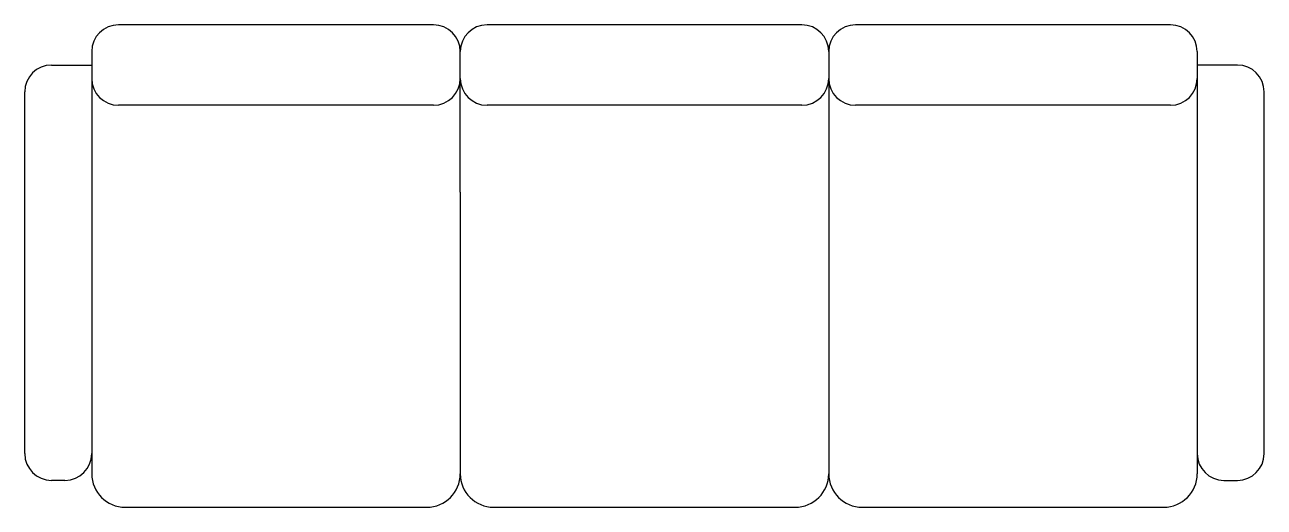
# Model space of a CAD drawing. Extents: x 172.85 to 174.7, y 101 to 101.72.
import ezdxf

# ---------------------------------------------------------------- set-up
doc = ezdxf.new("R2010")
doc.units = 0
doc.header["$LTSCALE"] = 0.5
doc.layers.get('0').update_dxf_attribs({"linetype": 'CONTINUOUS'})

msp = doc.modelspace()

# ---------------------------------------------------------------- linework, layer by layer
at = {"color": 0}
for p, q in [((173.4553, 101.7203), (172.9853, 101.7203)), ((174.0053, 101.7203), (173.5353, 101.7203)), ((174.5553, 101.7203), (174.0853, 101.7203)), ((172.9453, 101.6803), (172.9453, 101.0503)), ((173.4953, 101.6403), (173.4953, 101.6803)), ((174.0453, 101.6803), (174.0453, 101.0503)), ((174.5953, 101.6803), (174.5953, 101.0503)), ((172.8853, 101.6603), (172.9453, 101.6603)), ((174.6553, 101.6603), (174.5953, 101.6603)), ((173.4953, 101.4703), (173.4953, 101.6403)), ((172.8453, 101.0803), (172.8453, 101.6203)), ((174.6953, 101.0803), (174.6953, 101.6203)), ((173.4553, 101.6003), (172.9853, 101.6003)), ((174.0053, 101.6003), (173.5353, 101.6003)), ((174.5553, 101.6003), (174.0853, 101.6003)), ((173.4953, 101.4703), (173.4953, 101.0503)), ((172.9053, 101.0403), (172.8853, 101.0403)), ((174.6353, 101.0403), (174.6553, 101.0403)), ((172.9953, 101.0003), (173.4453, 101.0003)), ((173.5453, 101.0003), (173.9953, 101.0003)), ((174.0953, 101.0003), (174.5453, 101.0003))]:
    msp.add_line(p, q, dxfattribs=at)
for centre, radius, start, end in [((172.9853, 101.6803), 0.04, 90, 180), ((173.4553, 101.6803), 0.04, 0, 90), ((173.5353, 101.6803), 0.04, 90, 180), ((174.0053, 101.6803), 0.04, 0, 90), ((174.0853, 101.6803), 0.04, 90, 180), ((174.5553, 101.6803), 0.04, 0, 90), ((172.8853, 101.6203), 0.04, 90, 180), ((174.6553, 101.6203), 0.04, 0, 90), ((172.9853, 101.6403), 0.04, 180, 270), ((173.4553, 101.6403), 0.04, 270, 360), ((173.5353, 101.6403), 0.04, 180, 270), ((174.0053, 101.6403), 0.04, 270, 360), ((174.0853, 101.6403), 0.04, 180, 270), ((174.5553, 101.6403), 0.04, 270, 360), ((172.8853, 101.0803), 0.04, 180, 270), ((172.9053, 101.0803), 0.04, 270, 0), ((174.6353, 101.0803), 0.04, 180, 270), ((174.6553, 101.0803), 0.04, 270, 0), ((172.9953, 101.0503), 0.05, 180, 270), ((173.4453, 101.0503), 0.05, 270, 0), ((173.5453, 101.0503), 0.05, 180, 270), ((173.9953, 101.0503), 0.05, 270, 0), ((174.0953, 101.0503), 0.05, 180, 270), ((174.5453, 101.0503), 0.05, 270, 0)]:
    msp.add_arc(centre, radius, start, end, dxfattribs=at)

doc.saveas('drawing.dxf')
